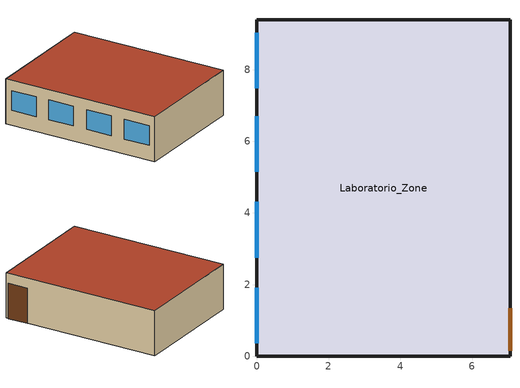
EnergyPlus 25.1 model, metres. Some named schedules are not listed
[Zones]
Laboratorio_Zone
 floor ground (Floor_Construction): 0,0 0,9.39 7.06,9.39 7.06,0 z0
 wall outside (Wall_Exterior): 0,0 7.06,0 7.06,9.39 0,9.39 0,0 z0:2.68
 window (Window_Construction): 0,1.91 0,0.36 / 0,4.3 0,2.75 / 0,6.7 0,5.15 / 0,9.03 0,7.48 z0.9:2.07
 door (Wall_Interior): 7.06,0.15 7.06,1.34 z0:2.1
 roof outside (Roof_Construction): 0,9.39 0,0 7.06,0 7.06,9.39 z2.68
[Building]
Laboratorio_Arquitetura: North Axis {deg}=342; Terrain=Suburbs; Loads Convergence Tolerance Value=0.04; Temperature Convergence Tolerance Value {deltaC}=0.4; Solar Distribution=FullInteriorAndExterior; Maximum Number of Warmup Days=25; Minimum Number of Warmup Days=6
[Site:Location]
Fortaleza_CE_BRA: Latitude {deg}=-3.72; Longitude {deg}=-38.54; Time Zone {hr}=-3; Elevation {m}=21
[SizingPeriod:DesignDay] Day of Month=21; Dry-Bulb Temperature Range Modifier Type=DefaultMultipliers; Humidity Condition Type=Wetbulb; Barometric Pressure {Pa}=101289; Rain Indicator=No; Snow Indicator=No; Daylight Saving Time Indicator=No; Solar Model Indicator=ASHRAETau
Name | Month | Day Type | Maximum Dry-Bulb Temperature {C} | Daily Dry-Bulb Temperature Range {deltaC} | Wetbulb or DewPoint at Maximum Dry-Bulb {C} | Wind Speed {m/s} | Wind Direction {deg} | ASHRAE Clear Sky Optical Depth for Beam Irradiance (taub) | ASHRAE Clear Sky Optical Depth for Diffuse Irradiance (taud)
Fortaleza Ann Htg 99.6% Condns DB | 1 | WinterDesignDay | 23.5 | 0 | 21.5 | 4.5 | 90 | 0.325 | 2.461
Fortaleza Ann Clg .4% Condns DB=>MWB | 12 | SummerDesignDay | 33.5 | 7 | 26.5 | 4.9 | 110 | 0.556 | 1.779
[Material] Thermal Absorptance=0.9
Name | Roughness | Thickness {m} | Conductivity {W/m-K} | Density {kg/m3} | Specific Heat {J/kg-K} | Solar Absorptance | Visible Absorptance | Density {kg/m3} (bloco furado) | Solar Absorptance (pintura clara)
Concrete_20cm | MediumRough | 0.2 | 1.75 | 2243 | 837 | 0.7 | 0.7
Bloco_Ceramico_9cm | MediumRough | 0.09 | 0.9 |  | 920 | 0.7 | 0.7 | 1400
Argamassa_2_5cm | Smooth | 0.025 | 1.15 | 2000 | 1000 |  | 0.3 |  | 0.3
Gesso_15mm | Smooth | 0.015 | 0.35 | 800 | 840 | 0.5 | 0.5
[WindowMaterial:SimpleGlazingSystem]
Vidro_Simples_4mm: U-Factor {W/m2-K} (vidro simples 4mm)=5.7; Solar Heat Gain Coefficient=0.82; Visible Transmittance=0.9
[Construction]
Wall_Exterior; Wall_Interior: Argamassa_2_5cm, Bloco_Ceramico_9cm, Argamassa_2_5cm
Floor_Construction: Concrete_20cm
Roof_Construction: Concrete_20cm, Gesso_15mm
Window_Construction: Vidro_Simples_4mm
[Zone]
Laboratorio_Zone: 0, 0, 0, 1, 1, 2.68, 177.66
[People]
Ocupacao_Lab: Zone or ZoneList=Laboratorio_Zone; Number of People Schedule=Ocupacao_Laboratorio; Number of People Calculation Method=People; Number of People (máximo)=30; Fraction Radiant=0.3; Activity Level Schedule=ActivityLevel_Seated
[Lights]
Iluminacao_Lab: Zone or ZoneList=Laboratorio_Zone; Schedule=Iluminacao_Laboratorio; Design Level Calculation Method=LightingLevel; Lighting Level {W}=120; Return Air Fraction=0; Fraction Radiant=0.42; Fraction Visible=0.18; Fraction Replaceable=1
[ElectricEquipment] Zone or ZoneList=Laboratorio_Zone; Fraction Latent=0; Fraction Lost=0
Name | Schedule | Design Level Calculation Method | Design Level {W} | Fraction Radiant | Schedule Name (varia com ocupação) | Watts per Person (75% × 65W)
Projetor | Equipamentos_Laboratorio | EquipmentLevel | 300 | 0.6
Notebooks |  | Watts/Person |  | 0.3 | Ocupacao_Laboratorio | 48.75
[ZoneInfiltration:DesignFlowRate]
Infiltracao_Lab: Zone or ZoneList=Laboratorio_Zone; Schedule=Always_On; Design Flow Rate Calculation Method=flow/zone; Design Flow Rate {m3/s}=0.05; Constant Term Coefficient=1; Temperature Term Coefficient=0; Velocity Term Coefficient=0; Velocity Squared Term Coefficient=0
[ZoneControl:Thermostat]
Termostato_Lab: Zone or ZoneList=Laboratorio_Zone; Control Type Schedule=Zone_Control_Type_Sched; Control 1=Dual_Setpoint
[ThermostatSetpoint:DualSetpoint]
Dual_Setpoint: Heating Setpoint Temperature Schedule=Termostato_Aquecimento; Cooling Setpoint Temperature Schedule=Termostato_Resfriamento
[ZoneHVAC:IdealLoadsAirSystem]
Laboratorio_Zone Ideal Loads Air System: Maximum Heating Supply Air Temperature {C}=50; Minimum Cooling Supply Air Temperature {C}=13; Maximum Heating Supply Air Humidity Ratio {kgWater/kgDryAir}=0.015; Minimum Cooling Supply Air Humidity Ratio {kgWater/kgDryAir}=0.009; Heating Limit=NoLimit; Maximum Heating Air Flow Rate {m3/s}=autosize; Cooling Limit=NoLimit; Maximum Cooling Air Flow Rate {m3/s}=autosize; Dehumidification Control Type=ConstantSupplyHumidityRatio; Cooling Sensible Heat Ratio=0.7; Humidification Control Type=ConstantSupplyHumidityRatio; Sensible Heat Recovery Effectiveness=0.7; Latent Heat Recovery Effectiveness=0.65
[Zone equipment]
Laboratorio_Zone: Laboratorio_Zone Ideal Loads Air System
[Schedule:Compact]
Always_On: Through: 12/31, For: AllDays, Until: 24:00, 1
Ocupacao_Laboratorio: Through: 12/31, For: Weekdays, Until: 08:00, 0, Until: 12:00, 0.667, Until: 13:30, 0.5, Until: 17:30, 1, Until: 20:00, 0.167, Until: 24:00, 0, For: SummerDesignDay WinterDesignDay, Until: 24:00, 1, For: AllOtherDays, Until: 24:00, 0
Iluminacao_Laboratorio: Through: 12/31, For: Weekdays, Until: 07:00, 0.05, Until: 18:00, 1, Until: 24:00, 0.05, For: AllOtherDays, Until: 24:00, 0.05
Equipamentos_Laboratorio: Through: 12/31, For: Weekdays, Until: 07:00, 0.1, Until: 18:00, 0.8, Until: 24:00, 0.1, For: AllOtherDays, Until: 24:00, 0.1
Termostato_Aquecimento: Through: 12/31, For: AllDays, Until: 24:00, 20
Termostato_Resfriamento: Through: 12/31, For: AllDays, Until: 24:00, 24
ActivityLevel_Seated: Through: 12/31, For: AllDays, Until: 24:00, 120
Zone_Control_Type_Sched: Through: 12/31, For: AllDays, Until: 24:00, 4
[AirflowNetwork:SimulationControl]
AirflowNetwork_Control: AirflowNetwork Control=MultizoneWithoutDistribution; Wind Pressure Coefficient Type=SurfaceAverageCalculation; Height Selection for Local Wind Pressure Calculation=OpeningHeight; Building Type=LOWRISE; Maximum Number of Iterations=1000; Initialization Type=LinearInitializationMethod; Relative Airflow Convergence Tolerance=0.0001; Absolute Airflow Convergence Tolerance {kg/s}=0.0001; Convergence Acceleration Limit=-0.5; Azimuth Angle of Long Axis of Building {deg}=0; Ratio of Building Width Along Short Axis to Width Along Long Axis=0.5
[AirflowNetwork:MultiZone:Zone]
Laboratorio_Zone: Ventilation Control Mode (sem controle automático, apenas pela agenda)=NoVent; Minimum Venting Open Factor=1; Indoor and Outdoor Temperature Difference Lower Limit For Maximum Venting Open Factor {deltaC}=0; Indoor and Outdoor Temperature Difference Upper Limit For Minimum Venting Open Factor {deltaC}=100; Indoor and Outdoor Enthalpy Difference Lower Limit For Maximum Venting Open Factor {deltaJ/kg}=0; Indoor and Outdoor Enthalpy Difference Upper Limit For Minimum Venting Open Factor {deltaJ/kg}=300000; Venting Availability Schedule=Always_On
[AirflowNetwork:MultiZone:Surface] Window/Door Opening Factor, or Crack Factor=1
Name | Leakage Component | Venting Schedule
Door_Main | Door_Opening | Door_Opening_Schedule
Wall_Left_Windows | Wall_Crack
[AirflowNetwork:MultiZone:Component:DetailedOpening]
Door_Opening: Air Mass Flow Coefficient When Opening is Closed {kg/s-m}=0.65; Air Mass Flow Exponent When Opening is Closed=0.65; Type of Rectangular Large Vertical Opening (LVO)=NonPivoted; Extra Crack Length or Height of Pivoting Axis {m}=1; Number of Sets of Opening Factor Data=2; Opening Factor 1=0; Discharge Coefficient for Opening Factor 1=0.5; Width Factor for Opening Factor 1=0; Height Factor for Opening Factor 1=1; Start Height Factor for Opening Factor 1=0; Opening Factor 2=1; Discharge Coefficient for Opening Factor 2=0.6; Width Factor for Opening Factor 2=1; Height Factor for Opening Factor 2=1; Start Height Factor for Opening Factor 2=0
[AirflowNetwork:MultiZone:Surface:Crack]
Wall_Crack: Air Mass Flow Coefficient at Reference Conditions {kg/s}=0.001; Air Mass Flow Exponent=0.65
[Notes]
LABORATÓRIO DE ARQUITETURA - CAMPUS UFC QUIXADÁ
Simulação Térmica - Grupo 2 - ANÁLISE DE GRADIENTE TÉRMICO
Descrição: Laboratório com 2 ar-condicionados Split 30.000 BTU/h,
4 janelas de correr (1.55m x 1.17m), porta dupla
Orientação: 342° do Norte
Materiais: Baseado no Memorial Descritivo - Edital 90009/2024
ANÁLISE DE 6 REGIÕES (grades conceituais para interpretação):
Divisão virtual em 2 colunas x 3 linhas (~3.53m x 3.13m cada)
- Região 1 (Frente-Esquerda): Próximo janela 1 + lousa
- Região 2 (Frente-Direita): Próximo porta + lousa
- Região 3 (Centro-Esquerda): Próximo janela 2
- Região 4 (Centro-Direita): Centro da sala
- Região 5 (Fundo-Esquerda): Próximo janelas 3,4 + ACs
- Região 6 (Fundo-Direita): Próximo ACs
Use análise de temperatura de superfícies e ar da zona única
para inferir comportamento em diferentes regiões espaciais
Versão compatível com EnergyPlus 25.1
